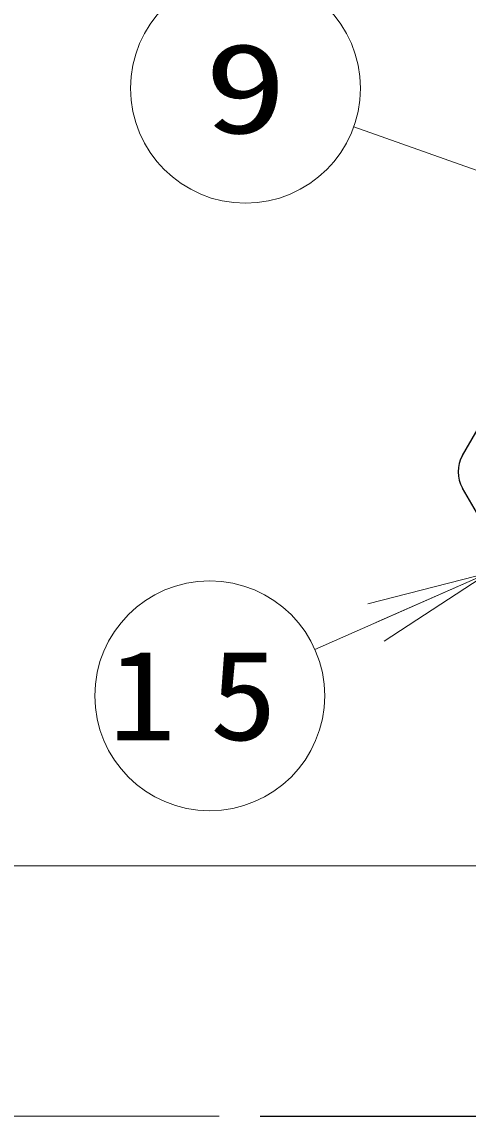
# Model space of a CAD drawing. Units: millimetres on the paper, scale 1:50. Extents: x -385 to 840, y 0 to 267.
# Drawn here: x 97.82 to 108.69, y 165.79 to 192.46 of the extents above; entities that cross this region are included whole.
import ezdxf
from ezdxf.enums import TextEntityAlignment as Align

# ---------------------------------------------------------------- set-up
doc = ezdxf.new("R2010")
doc.units = ezdxf.units.MM
doc.layers.add('1_50', color=7, linetype='Continuous', lineweight=25)
doc.styles.add('ＭＳ ゴシック', font='')
doc.styles.get('ＭＳ ゴシック').set_extended_font_data('MS Gothic')

# ---------------------------------------------------------------- blocks, each defined once
blk = doc.blocks.new('open_arrow')
at = {"color": 0, "linetype": 'Continuous', "lineweight": -2}
blk.add_lwpolyline([(7.5, 1.25), (0, 0), (7.5, -1.25)], dxfattribs=at)

msp = doc.modelspace()

# ---------------------------------------------------------------- linework, layer by layer
at = {"layer": '1_50', "color": 131}
for p, q in [((108.556, 181.895), (114.849, 192.795)), ((114.849, 170.195), (108.556, 181.095))]:
    msp.add_line(p, q, dxfattribs=at)
at = {"layer": '1_50', "lineweight": 13}
for p, q in [((115.378, 186.542), (105.907, 189.903)), ((104.96, 177.166), (109.193, 179.032)), ((106.246, 178.279), (109.193, 179.032)), ((109.193, 179.032), (106.447, 177.822)), ((109.193, 179.032), (106.649, 177.364)), ((115.373, 171.895), (93.263, 171.895)), ((102.626, 165.795), (93.263, 165.795))]:
    msp.add_line(p, q, dxfattribs=at)
at = {"layer": '1_50'}
msp.add_line((103.626, 165.795), (180.574, 165.795), dxfattribs=at)
at = {"layer": '1_50', "lineweight": 13}
for centre in [(103.268, 190.84), (102.397, 176.037)]:
    msp.add_circle(centre, 2.8, dxfattribs=at)
at = {"layer": '1_50', "color": 131}
msp.add_arc((109.249, 181.495), 0.8, 150, 210, dxfattribs=at)

# ---------------------------------------------------------------- block references
at = {"layer": '1_50', "lineweight": 13, "xscale": 0.001, "yscale": 0.001, "rotation": 23.8}
msp.add_blockref('open_arrow', (104.96, 177.166), dxfattribs=at)

# ---------------------------------------------------------------- texts
at = {"layer": '1_50', "style": 'ＭＳ ゴシック', "width": 1.35}
msp.add_text('9', height=2.199, dxfattribs=at).set_placement((103.268, 190.84), align=Align.MIDDLE_CENTER)
at = {"layer": '1_50', "insert": (102.397, 176.037), "char_height": 2.199, "attachment_point": 5, "style": 'ＭＳ ゴシック'}
msp.add_mtext('\\T1.5;\\W1.1;15', dxfattribs=at)

doc.saveas('drawing.dxf')
